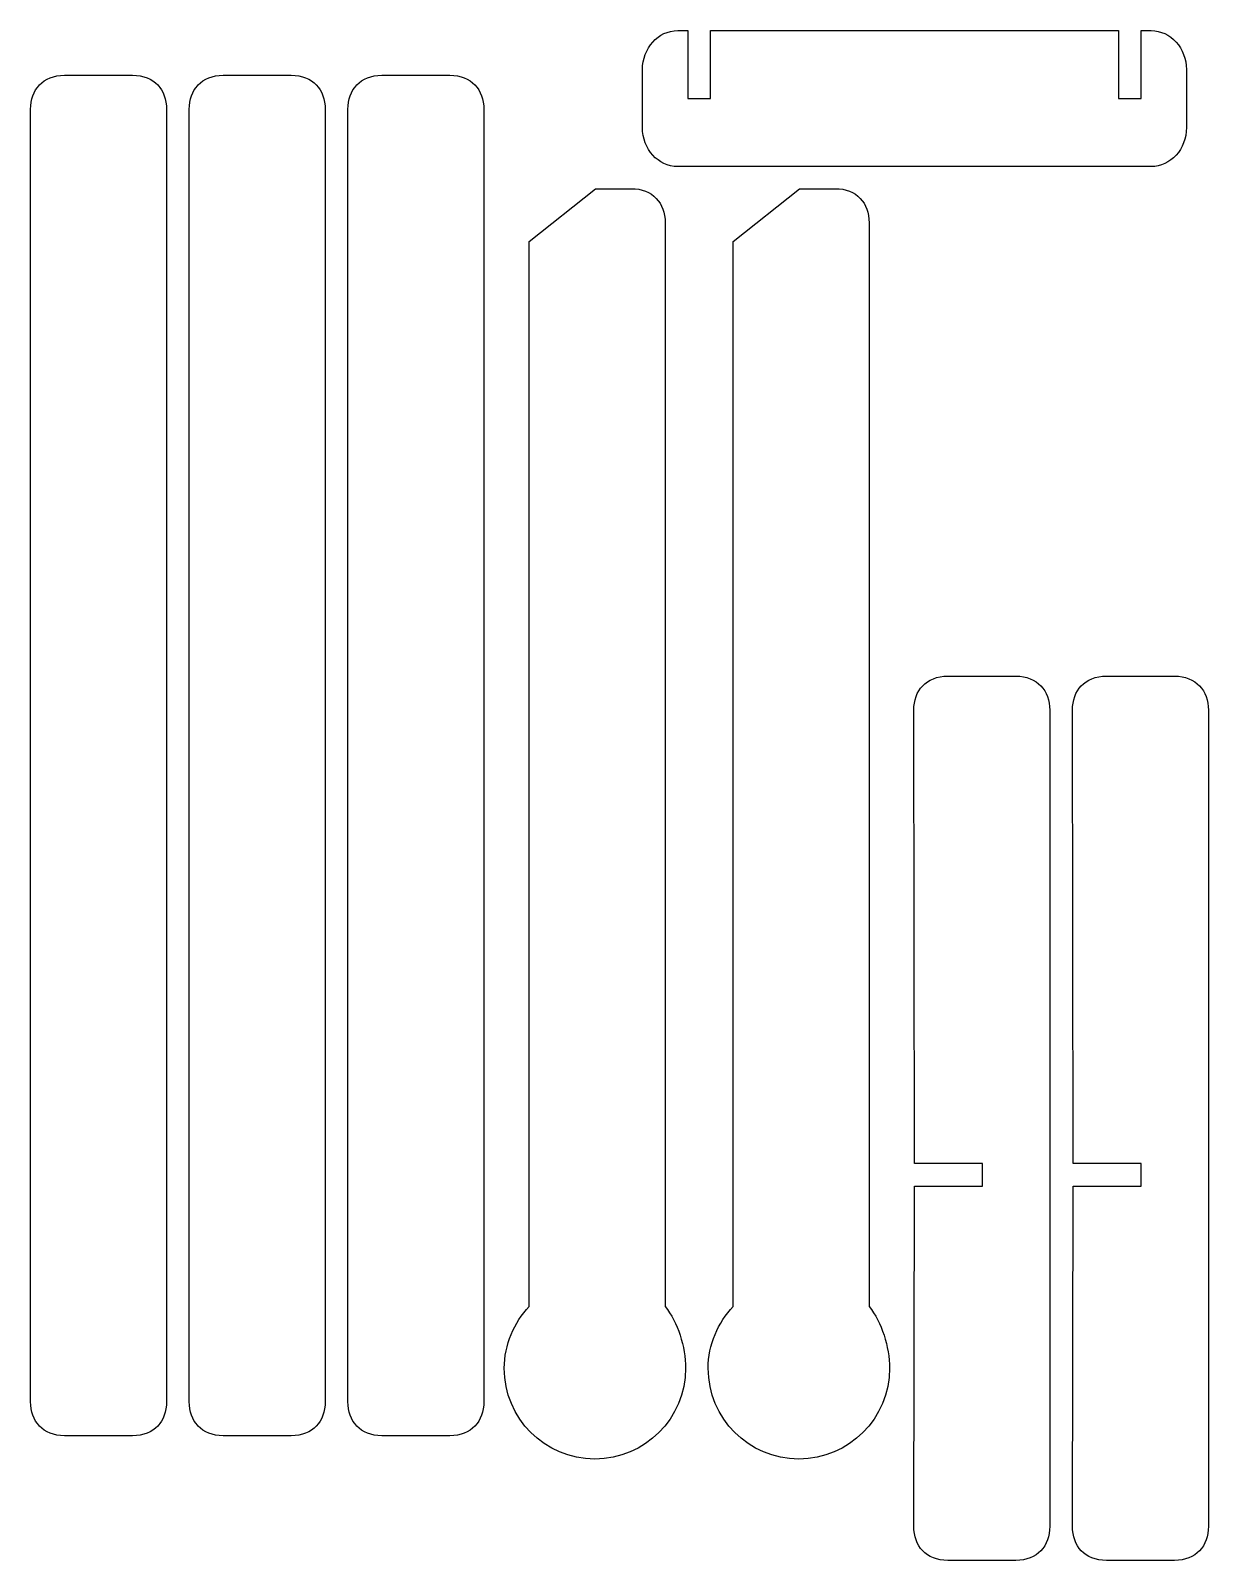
# Model space of a CAD drawing. Extents: x 0 to 260, y 0 to 338.
import ezdxf

# ---------------------------------------------------------------- set-up
doc = ezdxf.new("R2010")
doc.units = 0
doc.layers.add('Calque_1', color=7, linetype='CONTINUOUS')

msp = doc.modelspace()

# ---------------------------------------------------------------- linework, layer by layer
at = {"layer": 'Calque_1', "color": 7}
for p, q in [((142.919659, 337.500609), (145.141736, 337.500609)), ((145.141736, 337.500609), (145.141736, 322.500622)), ((150.141726, 322.500622), (150.141726, 337.500609)), ((150.141726, 337.500609), (240.141718, 337.500609)), ((240.141718, 337.500609), (240.141718, 322.500622)), ((245.141736, 322.500622), (245.141736, 337.500609)), ((245.141736, 337.500609), (247.363813, 337.500609)), ((7.64172, 327.641713), (22.641721, 327.641713)), ((7.64172, 327.641713), (7.64172, 327.641713)), ((42.641722, 327.641711), (57.641722, 327.641711)), ((42.641722, 327.641711), (42.641722, 327.641711)), ((77.641725, 327.641709), (92.641726, 327.641709)), ((77.641725, 327.641709), (77.641725, 327.641709)), ((135.141728, 316.113143), (135.141728, 328.888073)), ((255.141745, 328.888073), (255.141745, 316.113143)), ((255.141745, 328.888073), (255.141745, 328.888073)), ((145.141736, 322.500622), (150.141726, 322.500622)), ((240.141718, 322.500622), (245.141736, 322.500622)), ((0.14172, 35.14171), (0.14172, 320.141713)), ((30.141722, 320.141713), (30.141722, 35.14171)), ((35.141722, 35.141708), (35.141722, 320.141711)), ((65.141724, 320.141711), (65.141724, 35.141708)), ((70.141725, 35.141706), (70.141725, 320.141709)), ((100.141727, 320.141709), (100.141727, 35.141706)), ((247.363813, 307.500624), (142.919659, 307.500624)), ((110.141731, 290.966193), (124.756935, 302.641712)), ((124.756935, 302.641712), (132.641732, 302.641712)), ((155.141734, 290.966193), (169.756938, 302.641712)), ((169.756938, 302.641712), (177.641735, 302.641712)), ((140.141732, 295.141713), (140.141729, 56.141706)), ((185.141735, 295.141713), (185.141732, 56.141706)), ((110.141727, 56.141706), (110.141731, 290.966193)), ((155.14173, 56.141706), (155.141734, 290.966193)), ((202.500012, 195.141709), (217.500012, 195.141709)), ((202.500012, 195.141709), (202.500012, 195.141709)), ((237.500015, 195.141709), (252.500015, 195.141709)), ((237.500015, 195.141709), (237.500015, 195.141709)), ((195.141737, 87.641735), (195.000012, 187.641707)), ((225.000013, 187.641707), (225.000013, 7.64172)), ((230.141741, 87.641735), (230.000015, 187.641707)), ((260.000017, 187.641707), (260.000017, 7.64172)), ((210.141738, 87.641735), (195.141737, 87.641735)), ((210.141738, 82.641734), (210.141738, 87.641735)), ((245.141741, 87.641735), (230.141741, 87.641735)), ((245.141741, 82.641734), (245.141741, 87.641735)), ((195.000011, 7.64172), (195.141737, 82.641734)), ((195.141737, 82.641734), (210.141738, 82.641734)), ((230.000015, 7.64172), (230.141741, 82.641734)), ((230.141741, 82.641734), (245.141741, 82.641734)), ((144.641729, 42.500599), (144.641729, 42.500599)), ((189.641732, 42.500599), (189.641732, 42.500599)), ((22.641721, 27.641711), (7.64172, 27.641711)), ((57.641722, 27.641709), (42.641722, 27.641709)), ((92.641726, 27.641707), (77.641725, 27.641707)), ((217.500012, 0.141721), (202.500012, 0.141721)), ((252.500015, 0.141721), (237.500015, 0.141721))]:
    msp.add_line(p, q, dxfattribs=at)
for points in [[(135.141728, 328.888073), (135.141728, 333.659406), (138.610691, 337.500609), (142.919659, 337.500609)], [(247.363813, 337.500609), (251.672782, 337.500606), (255.141745, 333.659406), (255.141745, 328.888073)], [(0.14172, 320.141713), (0.14172, 324.450684), (2.870368, 327.641713), (7.64172, 327.641713)], [(22.641721, 327.641713), (27.413072, 327.641713), (30.141722, 324.450684), (30.141722, 320.141713)], [(35.141722, 320.141711), (35.141722, 324.450683), (37.87037, 327.641711), (42.641722, 327.641711)], [(57.641722, 327.641711), (62.413074, 327.641711), (65.141724, 324.450683), (65.141724, 320.141711)], [(70.141725, 320.141709), (70.141725, 324.450681), (72.870373, 327.641709), (77.641725, 327.641709)], [(92.641726, 327.641709), (97.413077, 327.641709), (100.141727, 324.450681), (100.141727, 320.141709)], [(142.919659, 307.500624), (138.610691, 307.500624), (135.141728, 311.341809), (135.141728, 316.113143)], [(255.141745, 316.113143), (255.141745, 311.341809), (251.672782, 307.500624), (247.363813, 307.500624)], [(132.641732, 302.641712), (137.413083, 302.641712), (140.141732, 299.450684), (140.141732, 295.141713)], [(177.641735, 302.641712), (182.413086, 302.641712), (185.141735, 299.450684), (185.141735, 295.141713)], [(195.000012, 187.641707), (194.993905, 191.950673), (197.728659, 195.141709), (202.500012, 195.141709)], [(217.500012, 195.141709), (222.271363, 195.141709), (225.000013, 191.950679), (225.000013, 187.641707)], [(230.000015, 187.641707), (229.993908, 191.950673), (232.728663, 195.141709), (237.500015, 195.141709)], [(252.500015, 195.141709), (257.271366, 195.141709), (260.000017, 191.950679), (260.000017, 187.641707)], [(104.641728, 42.500599), (104.641727, 47.747102), (106.836834, 52.574296), (110.141727, 56.141706)], [(140.141729, 56.141706), (142.926952, 52.705001), (144.641729, 47.268868), (144.641729, 42.500599)], [(149.641731, 42.500599), (149.64173, 47.747102), (151.836837, 52.574296), (155.14173, 56.141706)], [(185.141732, 56.141706), (187.926955, 52.705001), (189.641732, 47.268868), (189.641732, 42.500599)], [(124.641728, 22.500608), (113.596036, 22.500608), (104.641729, 31.454898), (104.641728, 42.500599)], [(144.641729, 42.500599), (144.641729, 31.454898), (135.687419, 22.500608), (124.641728, 22.500608)], [(169.641731, 22.500608), (158.596039, 22.500608), (149.641732, 31.454898), (149.641731, 42.500599)], [(189.641732, 42.500599), (189.641732, 31.454898), (180.687423, 22.500608), (169.641731, 22.500608)], [(7.64172, 27.641711), (2.870368, 27.641711), (0.14172, 30.832741), (0.14172, 35.14171)], [(30.141722, 35.14171), (30.141722, 30.832741), (27.413072, 27.641711), (22.641721, 27.641711)], [(42.641722, 27.641709), (37.87037, 27.641709), (35.141722, 30.83274), (35.141722, 35.141708)], [(65.141724, 35.141708), (65.141724, 30.83274), (62.413074, 27.641709), (57.641722, 27.641709)], [(77.641725, 27.641707), (72.870373, 27.641707), (70.141725, 30.832737), (70.141725, 35.141706)], [(100.141727, 35.141706), (100.141727, 30.832737), (97.413077, 27.641707), (92.641726, 27.641707)], [(202.500012, 0.141721), (197.728659, 0.141721), (195.000011, 3.332751), (195.000011, 7.64172)], [(225.000013, 7.64172), (225.000013, 3.332751), (222.271363, 0.141721), (217.500012, 0.141721)], [(237.500015, 0.141721), (232.728662, 0.141721), (230.000015, 3.332751), (230.000015, 7.64172)], [(260.000017, 7.64172), (260.000017, 3.332751), (257.271366, 0.141721), (252.500015, 0.141721)]]:
    msp.add_open_spline(points, degree=3, dxfattribs=at)

doc.saveas('drawing.dxf')
